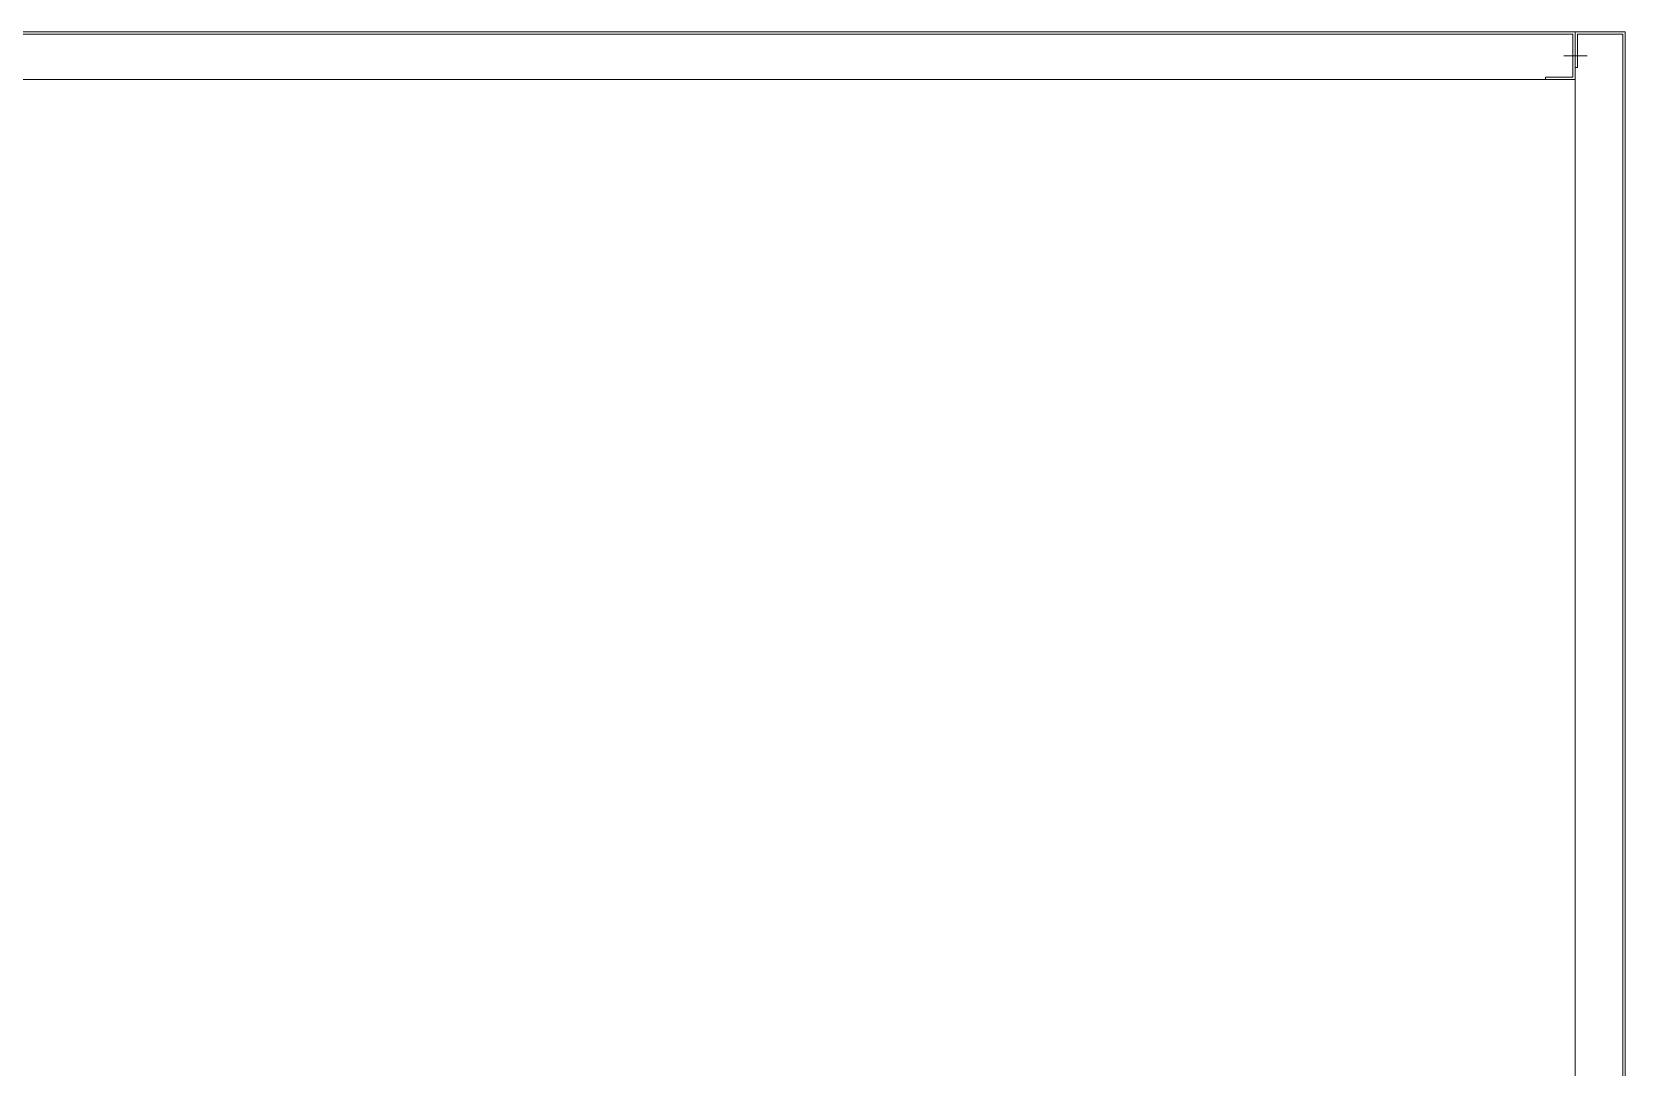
# Model space of a CAD drawing. Header units: millimetres. Extents: x -17070 to 46266, y -291348 to 34996.
# Drawn here: x 37248 to 38589, y 23313 to 24184 of the extents above; entities that cross this region are included whole.
import ezdxf

# ---------------------------------------------------------------- set-up
doc = ezdxf.new("R2010")
doc.units = ezdxf.units.MM
doc.linetypes.add('CENTER', pattern=[2, 1.25, -0.25, 0.25, -0.25])
doc.layers.add('center', color=1, linetype='CENTER')

# ---------------------------------------------------------------- blocks, each defined once
blk = doc.blocks.new('2')
at = {"lineweight": 20}
for p, q in [((36388.9, 24183.6), (38588.9, 24183.6)), ((38544.9, 24181.6), (36432.9, 24181.6)), ((38544.9, 24181.6), (38544.9, 24145.6)), ((38546.9, 21883.6), (38546.9, 24183.6)), ((38586.9, 24181.6), (38548.9, 24181.6)), ((38548.9, 24181.6), (38548.9, 24153.6)), ((38586.9, 24181.6), (38586.9, 21908.6)), ((38588.9, 24183.6), (38588.9, 21883.6)), ((36430.9, 24143.6), (38546.9, 24143.6)), ((38544.9, 24145.6), (38521.9, 24145.6)), ((38521.9, 24143.6), (38521.9, 24145.6)), ((38546.9, 24153.6), (38548.9, 24153.6))]:
    blk.add_line(p, q, dxfattribs=at)
at = {"color": 7, "lineweight": 20}
for p, q in [((38546.9, 24180.5), (38546.9, 21938.7)), ((38588.9, 21938.7), (38588.9, 24180.5))]:
    blk.add_line(p, q, dxfattribs=at)
at = {"color": 7, "lineweight": 20, "ltscale": 0.010655}
blk.add_line((38588.9, 24167.8), (38588.9, 24180.5), dxfattribs=at)
at = {"color": 7, "lineweight": 20, "ltscale": 0.003429}
blk.add_line((38588.9, 24167.8), (38588.9, 24163.6), dxfattribs=at)
at = {"layer": 'center', "lineweight": 20}
blk.add_line((38557, 24163.6), (38537, 24163.6), dxfattribs=at)

msp = doc.modelspace()

# ---------------------------------------------------------------- block references
msp.add_blockref('2', (0, 0))

doc.saveas('drawing.dxf')
